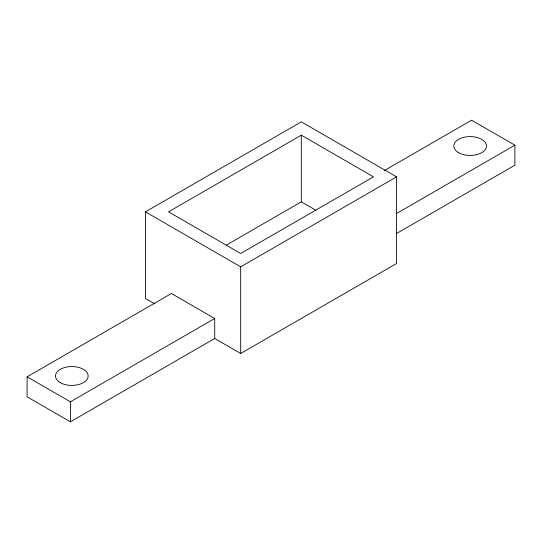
<?xml version="1.0" encoding="UTF-8"?>
<svg xmlns="http://www.w3.org/2000/svg" width="542" height="542" viewBox="0 0 542 542"><rect width="100%" height="100%" fill="white"/><g stroke="black" fill="none" stroke-linecap="round" stroke-linejoin="round"><path stroke-width="0.81" d="M154.822 303.913L145.439 298.5L145.439 211.841L301.305 121.855L396.561 176.848L396.561 263.5L240.695 353.492L214.713 338.493L70.399 421.812L27.1 396.819L27.1 376.819L171.421 293.5L214.713 318.493L214.713 338.493M301.305 135.182L168.535 211.841L240.695 253.5L373.465 176.848L301.305 135.182L301.305 201.841L226.163 245.228M384.427 170.52L471.601 120.189L514.9 145.181L514.9 165.181L396.222 233.697M145.439 211.841L240.695 266.833L396.561 176.848M27.1 376.819L70.399 401.818L214.713 318.493M396.222 213.704L514.9 145.181M301.305 201.841L315.925 210.282M240.695 266.833L240.695 353.492M70.399 401.818L70.399 421.812M60.291 382.652A16.328 9.424 0 0 0 87.608 378.424A16.328 9.424 0 0 0 67.614 366.88A16.328 9.424 0 0 0 60.291 382.652M458.613 152.681A16.328 9.424 0 0 0 485.93 148.454A16.328 9.424 0 0 0 465.937 136.909A16.328 9.424 0 0 0 458.613 152.681"/></g></svg>
